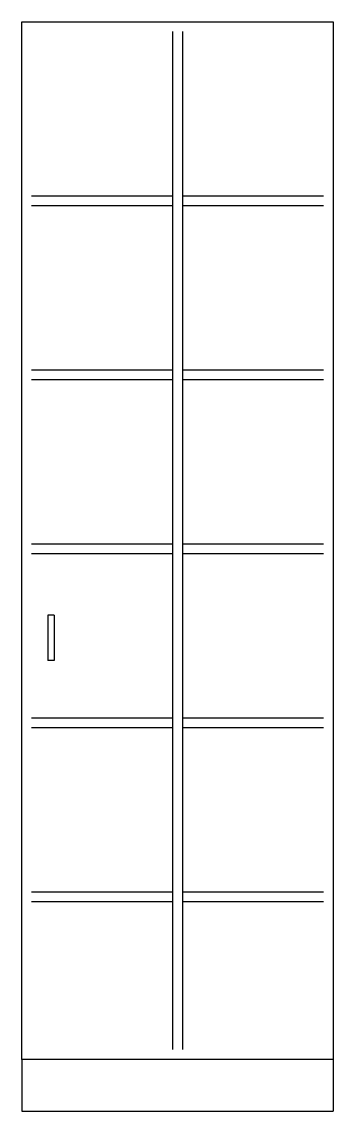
# Model space of a CAD drawing. Extents: x 0 to 24, y 0 to 84.
import ezdxf

# ---------------------------------------------------------------- set-up
doc = ezdxf.new("R2010")
doc.units = 0
doc.header["$LTSCALE"] = 3
doc.linetypes.add('HIDDEN', pattern=[0])
doc.layers.get('0').update_dxf_attribs({"linetype": 'CONTINUOUS'})
doc.layers.add('HID', color=7, linetype='HIDDEN')

msp = doc.modelspace()

# ---------------------------------------------------------------- linework, layer by layer
at = {"color": 0}
for p, q in [((0, 84), (24, 84)), ((0, 4), (0, 84)), ((24, 84), (24, 4)), ((2, 38.25), (2, 34.75)), ((2.5, 38.25), (2, 38.25)), ((2.5, 38.25), (2.5, 34.75)), ((2.5, 34.75), (2, 34.75)), ((24, 4), (0, 4)), ((0, 4), (0, 0)), ((24, 4), (24, 0)), ((0, 0), (24, 0))]:
    msp.add_line(p, q, dxfattribs=at)
at = {"layer": 'HID', "color": 0}
for p, q in [((11.625, 83.25), (11.625, 4.75)), ((12.375, 83.25), (12.375, 4.75)), ((0.75, 70.586), (11.625, 70.586)), ((12.375, 70.586), (23.25, 70.586)), ((0.75, 69.836), (11.625, 69.836)), ((12.375, 69.836), (23.25, 69.836)), ((0.75, 57.164), (11.625, 57.164)), ((12.375, 57.164), (23.25, 57.164)), ((0.75, 56.414), (11.625, 56.414)), ((12.375, 56.414), (23.25, 56.414)), ((0.75, 43.75), (11.625, 43.75)), ((12.375, 43.75), (23.25, 43.75)), ((0.75, 43), (11.625, 43)), ((12.375, 43), (23.25, 43)), ((0.75, 30.336), (11.625, 30.336)), ((12.375, 30.336), (23.25, 30.336)), ((0.75, 29.586), (11.625, 29.586)), ((12.375, 29.586), (23.25, 29.586)), ((0.75, 16.914), (11.625, 16.914)), ((12.375, 16.914), (23.25, 16.914)), ((0.75, 16.164), (11.625, 16.164)), ((12.375, 16.164), (23.25, 16.164))]:
    msp.add_line(p, q, dxfattribs=at)

doc.saveas('drawing.dxf')
